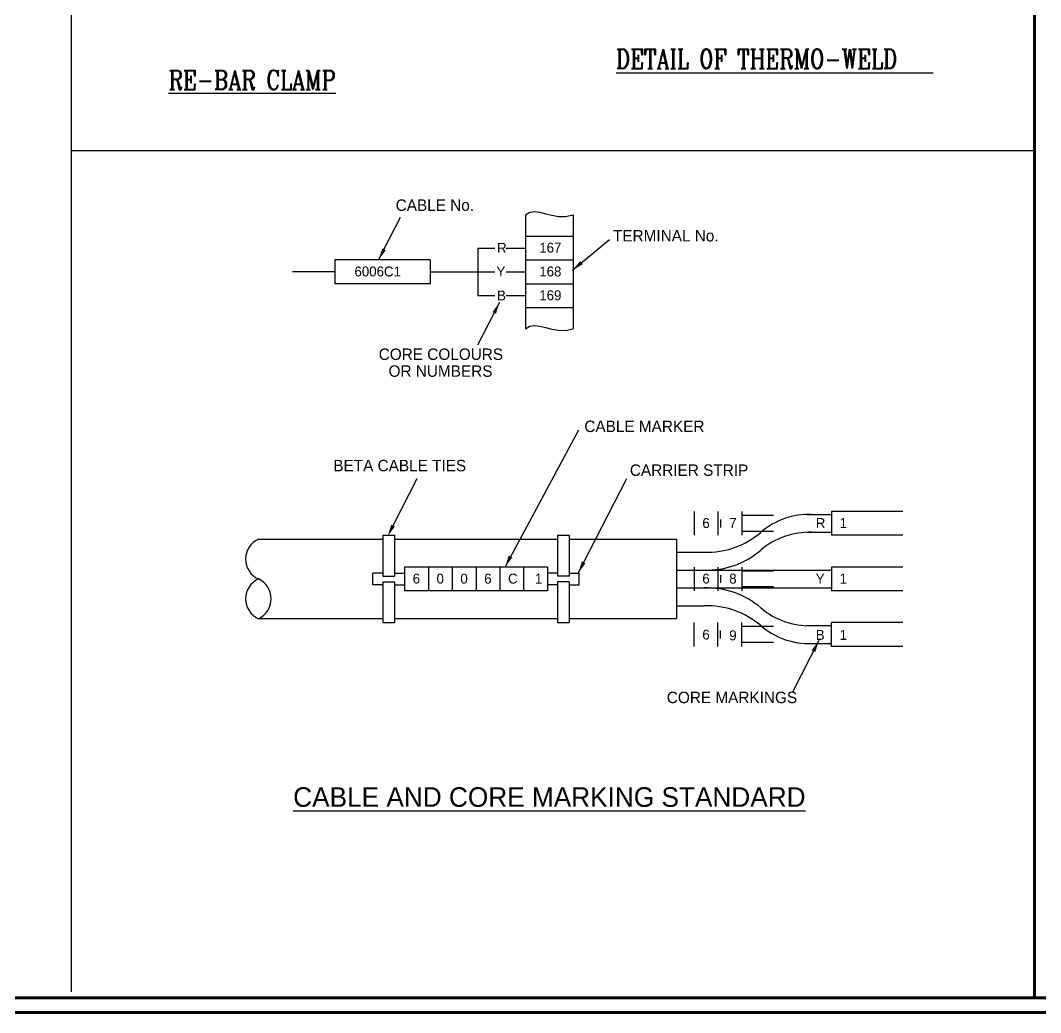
# Model space of a CAD drawing. Extents: x -508 to 92, y -98 to -31.
# Drawn here: x -456.91 to -428.79, y -97.84 to -70.48 of the extents above; entities that cross this region are included whole.
import ezdxf
from ezdxf.enums import TextEntityAlignment as Align

# ---------------------------------------------------------------- set-up
doc = ezdxf.new("R2010")
doc.units = 0
doc.header["$MEASUREMENT"] = 0
doc.layers.get('0').update_dxf_attribs({"linetype": 'CONTINUOUS', "lineweight": 30})
for name, color, linetype in [('CONSTRUCTION', 3, 'CONTINUOUS'), ('DET', 1, 'CONTINUOUS'), ('E-P-TXT', 11, 'CONTINUOUS'), ('E-T25', 3, 'CONTINUOUS'), ('E-T35', 2, 'CONTINUOUS'), ('TEXT-25', 7, 'CONTINUOUS')]:
    doc.layers.add(name, color=color, linetype=linetype)
doc.layers.add('UG-BORDER', color=20, linetype='CONTINUOUS', lineweight=80)
doc.styles.add('ROMANC', font='ROMANC')
doc.styles.add('SENCIL', font='stencil.shx')
doc.styles.add('STENCIL', font='STENCIL.shx', dxfattribs={"height": 0.25})

msp = doc.modelspace()

# ---------------------------------------------------------------- linework, layer by layer
at = {"linetype": 'ByBlock'}
msp.add_line((-434.9, -87.584), (-435.64, -89.024), dxfattribs=at)
msp.add_solid([(-435.099, -87.851), (-435.001, -87.901), (-434.9, -87.584)], dxfattribs=at)
at = {"layer": 'CONSTRUCTION', "color": 5}
msp.add_line((-440.488, -71.926), (-431.747, -71.926), dxfattribs=at)
at = {"layer": 'DET'}
for p, q in [((-442.992, -75.843), (-442.992, -78.984)), ((-441.678, -75.843), (-441.678, -78.984)), ((-442.992, -76.428), (-441.678, -76.428)), ((-444.306, -76.756), (-443.833, -76.756)), ((-444.306, -76.756), (-444.306, -78.07)), ((-443.52, -76.756), (-442.992, -76.756)), ((-445.619, -77.085), (-448.247, -77.085)), ((-448.247, -77.085), (-448.247, -77.742)), ((-445.619, -77.085), (-445.619, -77.742)), ((-442.992, -77.085), (-441.678, -77.085)), ((-448.247, -77.413), (-449.413, -77.413)), ((-445.619, -77.413), (-443.833, -77.413)), ((-443.52, -77.413), (-442.992, -77.413)), ((-445.619, -77.742), (-448.247, -77.742)), ((-442.992, -77.742), (-441.678, -77.742)), ((-444.306, -78.07), (-443.833, -78.07)), ((-443.52, -78.07), (-442.992, -78.07)), ((-442.992, -78.399), (-441.678, -78.399)), ((-438.341, -84.023), (-438.341, -84.679)), ((-437.684, -84.023), (-437.684, -84.679)), ((-437.027, -84.023), (-437.027, -84.679)), ((-432.586, -84.023), (-434.556, -84.023)), ((-434.556, -84.023), (-434.556, -84.679)), ((-434.556, -84.023), (-434.556, -84.679)), ((-437.615, -84.242), (-437.615, -84.461)), ((-436.151, -84.132), (-437.027, -84.132)), ((-435.242, -84.105), (-434.556, -84.105)), ((-436.151, -84.57), (-437.027, -84.57)), ((-435.242, -84.597), (-434.556, -84.597)), ((-450.353, -84.789), (-446.927, -84.789)), ((-446.927, -84.679), (-446.927, -85.802)), ((-446.927, -84.679), (-446.599, -84.679)), ((-446.599, -84.679), (-446.599, -85.802)), ((-446.599, -84.789), (-442.11, -84.789)), ((-442.11, -84.679), (-442.11, -85.802)), ((-442.11, -84.679), (-441.782, -84.679)), ((-441.782, -84.679), (-441.782, -85.802)), ((-441.782, -84.789), (-438.826, -84.789)), ((-438.826, -84.789), (-438.826, -86.978)), ((-432.586, -84.679), (-434.556, -84.679)), ((-438.826, -85.145), (-438.06, -85.145)), ((-447.201, -86.048), (-447.201, -85.719)), ((-446.927, -85.719), (-447.201, -85.719)), ((-446.599, -85.719), (-446.325, -85.719)), ((-442.384, -85.555), (-446.325, -85.555)), ((-446.325, -85.555), (-446.325, -86.212)), ((-445.668, -85.555), (-445.668, -86.212)), ((-445.011, -85.555), (-445.011, -86.212)), ((-444.354, -85.555), (-444.354, -86.212)), ((-443.698, -85.555), (-443.698, -86.212)), ((-443.041, -85.555), (-443.041, -86.212)), ((-442.384, -85.555), (-442.384, -86.212)), ((-442.11, -85.719), (-442.384, -85.719)), ((-441.782, -85.719), (-441.508, -85.719)), ((-441.508, -86.048), (-441.508, -85.719)), ((-438.826, -85.637), (-434.556, -85.637)), ((-438.341, -85.555), (-438.341, -86.212)), ((-437.684, -85.555), (-437.684, -86.212)), ((-437.615, -85.774), (-437.615, -85.993)), ((-437.027, -85.555), (-437.027, -86.212)), ((-436.151, -85.665), (-437.027, -85.665)), ((-434.556, -85.555), (-434.556, -86.212)), ((-432.586, -85.555), (-434.556, -85.555)), ((-434.556, -85.555), (-434.556, -86.212)), ((-446.927, -86.048), (-447.201, -86.048)), ((-446.927, -85.802), (-446.599, -85.802)), ((-446.927, -85.966), (-446.599, -85.966)), ((-446.927, -85.966), (-446.927, -87.088)), ((-446.599, -85.966), (-446.599, -87.088)), ((-446.599, -86.048), (-446.325, -86.048)), ((-442.11, -86.048), (-442.384, -86.048)), ((-441.782, -85.802), (-442.11, -85.802)), ((-441.782, -85.966), (-442.11, -85.966)), ((-442.11, -85.966), (-442.11, -87.088)), ((-441.782, -85.966), (-441.782, -87.088)), ((-441.782, -86.048), (-441.508, -86.048)), ((-442.384, -86.212), (-446.325, -86.212)), ((-438.826, -86.13), (-434.556, -86.13)), ((-436.151, -86.103), (-437.027, -86.103)), ((-432.586, -86.212), (-434.556, -86.212)), ((-438.826, -86.623), (-438.06, -86.623)), ((-450.353, -86.978), (-446.927, -86.978)), ((-446.927, -87.088), (-446.599, -87.088)), ((-446.599, -86.978), (-442.11, -86.978)), ((-442.11, -87.088), (-441.782, -87.088)), ((-441.782, -86.978), (-438.826, -86.978)), ((-438.341, -87.745), (-438.341, -87.088)), ((-437.684, -87.745), (-437.684, -87.088)), ((-437.027, -87.745), (-437.027, -87.088)), ((-435.242, -87.17), (-434.556, -87.17)), ((-432.586, -87.088), (-434.556, -87.088)), ((-434.556, -87.745), (-434.556, -87.088)), ((-434.556, -87.745), (-434.556, -87.088)), ((-437.615, -87.526), (-437.615, -87.307)), ((-436.151, -87.197), (-437.027, -87.197)), ((-436.151, -87.635), (-437.027, -87.635)), ((-435.242, -87.663), (-434.556, -87.663)), ((-432.586, -87.745), (-434.556, -87.745))]:
    msp.add_line(p, q, dxfattribs=at)
for points in [[(-442.992, -75.843), (-442.871, -75.77), (-442.737, -75.752), (-442.592, -75.771), (-442.435, -75.81), (-442.265, -75.854), (-442.082, -75.885), (-441.887, -75.887), (-441.678, -75.843)], [(-442.992, -78.984), (-442.871, -78.911), (-442.737, -78.893), (-442.592, -78.912), (-442.435, -78.951), (-442.265, -78.995), (-442.082, -79.026), (-441.887, -79.028), (-441.678, -78.984)]]:
    msp.add_lwpolyline(points, dxfattribs=at)
for centre, radius, start, end in [((-435.173, -86.144), 2.041, 88.0564, 130.7126), ((-437.983, -82.879), 2.267, 268.0564, 310.7126), ((-435.173, -86.637), 2.041, 88.0564, 130.7126), ((-450.105, -85.336), 0.601, 114.3704, 245.6296), ((-437.983, -83.371), 2.267, 268.0564, 310.7126), ((-450.105, -86.431), 0.601, 114.3704, 245.6296), ((-450.601, -86.431), 0.601, 294.3704, 65.6296), ((-437.983, -88.396), 2.267, 49.2874, 91.9436), ((-437.983, -88.889), 2.267, 49.2874, 91.9436), ((-435.173, -85.131), 2.041, 229.2874, 271.9436), ((-435.173, -85.623), 2.041, 229.2874, 271.9436)]:
    msp.add_arc(centre, radius, start, end, dxfattribs=at)
at = {"layer": 'E-P-TXT', "color": 4}
for p, q in [((-455.519, -31.547), (-455.519, -97.272)), ((-428.96, -33.242), (-428.96, -94.479)), ((-455.519, -74.067), (-428.96, -74.067))]:
    msp.add_line(p, q, dxfattribs=at)
at = {"layer": 'E-T25'}
for p, q in [((-447.039, -77.083), (-446.433, -75.905)), ((-441.695, -77.366), (-440.671, -76.526)), ((-443.702, -78.255), (-444.31, -79.438)), ((-443.552, -85.555), (-441.522, -81.771)), ((-446.639, -84.411), (-445.973, -83.115)), ((-441.536, -85.719), (-440.197, -83.115))]:
    msp.add_line(p, q, dxfattribs=at)
for points in [[(-446.84, -76.816), (-446.937, -76.766), (-447.039, -77.083)], [(-441.406, -77.2), (-441.476, -77.115), (-441.695, -77.366)], [(-443.901, -78.522), (-443.804, -78.572), (-443.702, -78.255)], [(-446.59, -84.436), (-446.688, -84.386), (-446.789, -84.703)], [(-443.354, -85.288), (-443.451, -85.238), (-443.552, -85.555)], [(-441.337, -85.452), (-441.434, -85.402), (-441.536, -85.719)]]:
    msp.add_solid(points, dxfattribs=at)
at = {"layer": 'UG-BORDER'}
for p, q in [((-428.96, -97.438), (-428.96, -31.547)), ((-507.973, -97.438), (-412.782, -97.438)), ((-508.377, -97.842), (-412.377, -97.842))]:
    msp.add_line(p, q, dxfattribs=at)

# ---------------------------------------------------------------- texts
at = {"color": 5, "style": 'ROMANC', "width": 0.8}
msp.add_text('DETAIL OF THERMO-WELD', height=0.52761, dxfattribs=at).set_placement((-440.5, -71.801))
msp.add_text('%%URE-BAR CLAMP', height=0.52761, dxfattribs=at).set_placement((-450.525, -72.12), align=Align.MIDDLE)
at = {"layer": 'E-T25', "color": 2, "style": 'STENCIL'}
for s, height, p in [('CABLE No.', 0.316, (-446.568, -75.732)), ('TERMINAL No.', 0.31604, (-440.578, -76.575)), ('CORE COLOURS', 0.31604, (-447.036, -79.843)), ('OR NUMBERS', 0.316, (-446.765, -80.308)), ('CABLE MARKER', 0.31604, (-441.367, -81.832)), ('BETA CABLE TIES', 0.31604, (-448.288, -82.914)), ('CARRIER STRIP', 0.31604, (-440.112, -83.04))]:
    msp.add_text(s, height=height, dxfattribs=at).set_placement(p)
at = {"layer": 'E-T25', "style": 'STENCIL'}
msp.add_text('CORE MARKINGS', height=0.31604, dxfattribs=at).set_placement((-439.093, -89.308))
at = {"layer": 'E-T35', "color": 5, "linetype": 'Continuous', "style": 'SENCIL'}
msp.add_text('%%UCABLE AND CORE MARKING STANDARD', height=0.54011, dxfattribs=at).set_placement((-449.394, -92.167))
at = {"layer": 'TEXT-25', "style": 'STENCIL'}
for s, height, p in [('R', 0.274, (-443.774, -76.889)), ('167', 0.2737, (-442.61, -76.884)), ('6006C1', 0.2737, (-447.705, -77.54)), ('Y', 0.274, (-443.791, -77.54)), ('168', 0.2737, (-442.61, -77.54)), ('B', 0.274, (-443.774, -78.202)), ('169', 0.2737, (-442.61, -78.197)), ('6', 0.274, (-438.114, -84.478)), ('7', 0.274, (-437.373, -84.478)), ('R', 0.274, (-434.987, -84.478)), ('1', 0.274, (-434.33, -84.478)), ('6', 0.274, (-446.099, -86.011)), ('0', 0.274, (-445.442, -86.011)), ('0', 0.274, (-444.785, -86.011)), ('6', 0.274, (-444.128, -86.011)), ('C', 0.274, (-443.471, -86.011)), ('1', 0.274, (-442.73, -86.011)), ('6', 0.274, (-438.114, -86.011)), ('8', 0.274, (-437.373, -86.011)), ('Y', 0.274, (-434.987, -86.011)), ('1', 0.274, (-434.33, -86.011)), ('6', 0.274, (-438.114, -87.555)), ('9', 0.274, (-437.373, -87.577)), ('B', 0.274, (-434.987, -87.563)), ('1', 0.274, (-434.33, -87.563))]:
    msp.add_text(s, height=height, dxfattribs=at).set_placement(p)

doc.saveas('drawing.dxf')
